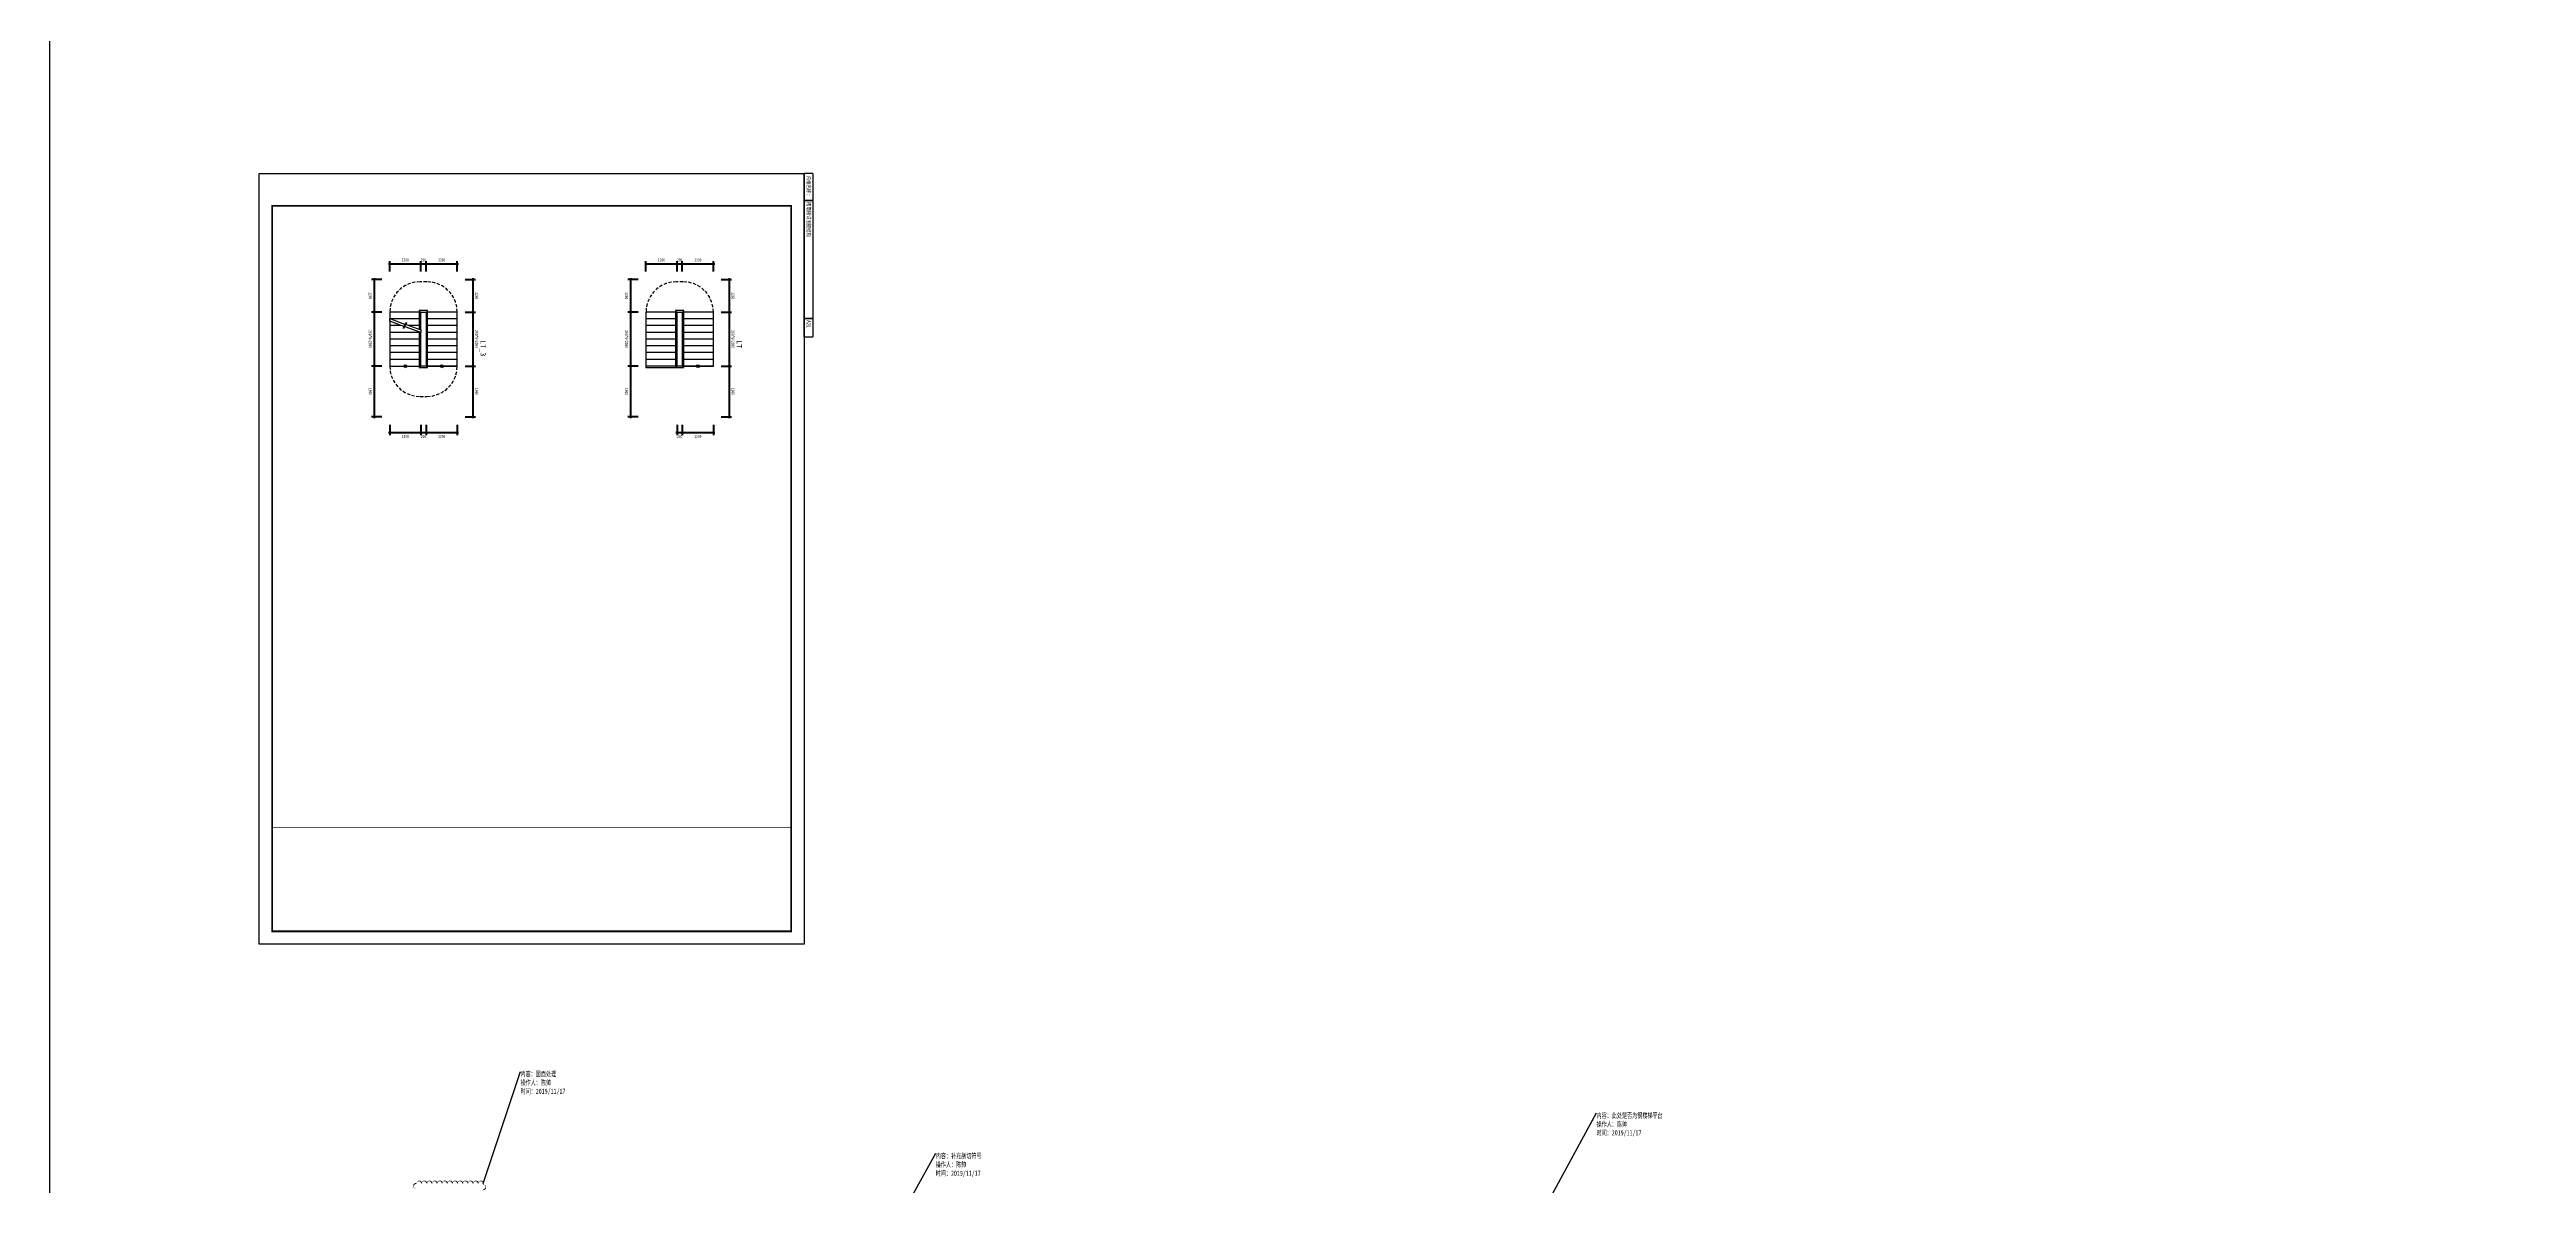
# Model space of a CAD drawing. Extents: x -678900 to 2378000, y 0 to 1840591.
# Drawn here: x -196661 to -101224, y 707333 to 751058 of the extents above; entities that cross this region are included whole.
import ezdxf

# ---------------------------------------------------------------- set-up
doc = ezdxf.new("R2010")
doc.units = 0
doc.header["$LTSCALE"] = 1000
doc.header["$MEASUREMENT"] = 0
doc.header["$PDMODE"] = 1
doc.linetypes.add('HIDDEN', pattern=[0.375, 0.25, -0.125])
doc.layers.get('0').update_dxf_attribs({"linetype": 'CONTINUOUS'})
doc.layers.get('DEFPOINTS').update_dxf_attribs({"color": 8, "linetype": 'CONTINUOUS'})
doc.layers.add('AD-DIMS-OTSD-XK', color=61, linetype='CONTINUOUS', lineweight=40)
for name, color, linetype in [('AD-SIGN', 195, 'CONTINUOUS'), ('AE-ELEV-4', 251, 'CONTINUOUS'), ('AE-HDWR', 8, 'CONTINUOUS'), ('AE-STAR', 51, 'CONTINUOUS'), ('verify', 50, 'CONTINUOUS')]:
    doc.layers.add(name, color=color, linetype=linetype)
for name, color, linetype, plot in [('C-XREF-SLCT', 7, 'CONTINUOUS', False), ('DEFPOINTS-1', 251, 'CONTINUOUS', False), ('内框', 8, 'CONTINUOUS', False)]:
    doc.layers.add(name, color=color, linetype=linetype, plot=plot)
doc.styles.add('Acs', font='', dxfattribs={"width": 0.7})
doc.styles.add('TH-STYLE2', font='', dxfattribs={"width": 0.7})
doc.styles.add('仿宋字体50', font='', dxfattribs={"width": 0.7, "height": 120})
doc.styles.add('黑体', font='simhei.ttf')
doc.styles.get('Acs').set_extended_font_data('SimSun')
doc.styles.get('TH-STYLE2').set_extended_font_data('SimSun')
doc.styles.get('仿宋字体50').set_extended_font_data('SimSun')
doc.dimstyles.new('TH-DIM50-CAD-REVIT', dxfattribs={"dimscale": 100, "dimtxt": 120, "dimasz": 0.5, "dimexe": 0.75, "dimexo": 0.5, "dimgap": 0.5, "dimtad": 1, "dimdec": 0, "dimdsep": 46, "dimtxsty": '仿宋字体50', "dimblk1": 'ARCHTICK', "dimblk2": 'ARCHTICK', "dimsah": 1, "dimcen": -1, "dimclrd": 256, "dimclre": 256, "dimclrt": 256, "dimazin": 0, "dimtfac": 1, "dimtdec": 0, "dimtix": 1, "dimtmove": 2, "dimatfit": 0, "dimldrblk": 'ARCHTICK', "dimfxl": 0, "dimtolj": 1, "dimtzin": 0, "dimlwd": -1, "dimlwe": -1, "dimarcsym": 0})

# ---------------------------------------------------------------- blocks, each defined once
blk = doc.blocks.new('AcsAcadShareArea')
blk.add_lwpolyline([(0, 0), (118900, 0), (118900, 85000), (0, 85000)], close=True)
at = {"style": 'Acs', "width": 0.8}
blk.add_attdef('唯一编号', (7537.4, 860.8), '', height=1000, dxfattribs=at)
blk = doc.blocks.new('THAPE_A2L_inner')
at = {"layer": '内框'}
for p, q in [((0, 426.6), (0, 420)), ((0, 426.6), (126, 426.6)), ((0, 420), (21, 420)), ((12, 420), (0, 420)), ((36, 420), (12, 420)), ((21, 420), (21, 426.6)), ((21, 426.6), (21, 420)), ((21, 420), (111.8, 420)), ((84, 420), (36, 420)), ((126, 420), (84, 420)), ((111.8, 420), (111.8, 426.6)), ((111.8, 426.6), (111.8, 420)), ((111.8, 420), (126, 420)), ((126, 420), (126, 426.6))]:
    blk.add_line(p, q, dxfattribs=at)
blk.add_lwpolyline([(0, 0), (0, 420), (594, 420), (594, 0)], close=True, dxfattribs=at)
at = {"layer": '内框', "const_width": 1.4}
blk.add_lwpolyline([(25, 410), (25, 10), (584, 10), (584, 410)], close=True, dxfattribs=at)
at = {"layer": '内框', "const_width": 0.5}
blk.add_lwpolyline([(504, 410), (504, 10)], dxfattribs=at)
at = {"layer": '内框', "style": '黑体', "width": 0.8}
for s, p in [('内框名称：', (1.9, 422)), ('A2L', (113.1, 422))]:
    blk.add_text(s, height=3, dxfattribs=at).set_placement(p)
blk.add_attdef('内框名称', (22.1, 422), '', height=3, dxfattribs=at)
blk = doc.blocks.new('_ArchTick')
at = {"color": 0, "linetype": 'ByBlock', "const_width": 0.4}
blk.add_lwpolyline([(-0.5, -0.5), (0.5, 0.5)], dxfattribs=at)
blk = doc.blocks.new('*D311')
at = {"layer": 'AD-DIMS-OTSD-XK'}
for p, q in [((-3390, 600), (-2030, 600)), ((-3340, 300), (-3340, 700)), ((-2080, 300), (-2080, 700))]:
    blk.add_line(p, q, dxfattribs=at)
at = {"layer": 'DEFPOINTS', "color": 0}
for p in [(-3340, 200), (-2080, 600), (-2080, 200)]:
    blk.add_point(p, dxfattribs=at)
at = {"layer": 'AD-DIMS-OTSD-XK', "xscale": 50, "yscale": 50, "zscale": 50, "rotation": 180}
blk.add_blockref('_ArchTick', (-3340, 600), dxfattribs=at)
at = {"layer": 'AD-DIMS-OTSD-XK', "xscale": 50, "yscale": 50, "zscale": 50}
blk.add_blockref('_ArchTick', (-2080, 600), dxfattribs=at)
at = {"layer": 'AD-DIMS-OTSD-XK', "insert": (-2710, 750), "char_height": 120, "attachment_point": 5, "style": '仿宋字体50'}
blk.add_mtext('\\A1;1260', dxfattribs=at)
blk = doc.blocks.new('*D312')
at = {"layer": 'AD-DIMS-OTSD-XK'}
for p, q in [((-2130, 600), (50, 600)), ((-2080, 300), (-2080, 700)), ((0, 300), (0, 700))]:
    blk.add_line(p, q, dxfattribs=at)
at = {"layer": 'DEFPOINTS', "color": 0}
for p in [(-2080, 200), (0, 600), (0, 200)]:
    blk.add_point(p, dxfattribs=at)
at = {"layer": 'AD-DIMS-OTSD-XK', "xscale": 50, "yscale": 50, "zscale": 50, "rotation": 180}
blk.add_blockref('_ArchTick', (-2080, 600), dxfattribs=at)
at = {"layer": 'AD-DIMS-OTSD-XK', "xscale": 50, "yscale": 50, "zscale": 50}
blk.add_blockref('_ArchTick', (0, 600), dxfattribs=at)
at = {"layer": 'AD-DIMS-OTSD-XK', "insert": (-1040, 750), "char_height": 120, "attachment_point": 5, "style": '仿宋字体50'}
blk.add_mtext('\\A1;260*8=2080', dxfattribs=at)
blk = doc.blocks.new('*D313')
at = {"layer": 'AD-DIMS-OTSD-XK'}
for p, q in [((-50, 600), (2010, 600)), ((0, 300), (0, 700)), ((1960, 300), (1960, 700))]:
    blk.add_line(p, q, dxfattribs=at)
at = {"layer": 'DEFPOINTS', "color": 0}
for p in [(0, 200), (1960, 600), (1960, 200)]:
    blk.add_point(p, dxfattribs=at)
at = {"layer": 'AD-DIMS-OTSD-XK', "xscale": 50, "yscale": 50, "zscale": 50, "rotation": 180}
blk.add_blockref('_ArchTick', (0, 600), dxfattribs=at)
at = {"layer": 'AD-DIMS-OTSD-XK', "xscale": 50, "yscale": 50, "zscale": 50}
blk.add_blockref('_ArchTick', (1960, 600), dxfattribs=at)
at = {"layer": 'AD-DIMS-OTSD-XK', "insert": (980, 750), "char_height": 120, "attachment_point": 5, "style": '仿宋字体50'}
blk.add_mtext('\\A1;1960', dxfattribs=at)
blk = doc.blocks.new('*D314')
at = {"layer": 'AD-DIMS-OTSD-XK'}
for p, q in [((-3390, -3200), (-2030, -3200)), ((-3340, -2900), (-3340, -3300)), ((-2080, -2900), (-2080, -3300))]:
    blk.add_line(p, q, dxfattribs=at)
at = {"layer": 'DEFPOINTS', "color": 0}
for p in [(-3340, -2800), (-2080, -2800), (-2080, -3200)]:
    blk.add_point(p, dxfattribs=at)
at = {"layer": 'AD-DIMS-OTSD-XK', "xscale": 50, "yscale": 50, "zscale": 50, "rotation": 180}
blk.add_blockref('_ArchTick', (-3340, -3200), dxfattribs=at)
at = {"layer": 'AD-DIMS-OTSD-XK', "xscale": 50, "yscale": 50, "zscale": 50}
blk.add_blockref('_ArchTick', (-2080, -3200), dxfattribs=at)
at = {"layer": 'AD-DIMS-OTSD-XK', "insert": (-2710, -3350), "char_height": 120, "attachment_point": 5, "style": '仿宋字体50'}
blk.add_mtext('\\A1;1260', dxfattribs=at)
blk = doc.blocks.new('*D315')
at = {"layer": 'AD-DIMS-OTSD-XK'}
for p, q in [((-50, -3200), (2010, -3200)), ((0, -2900), (0, -3300)), ((1960, -2900), (1960, -3300))]:
    blk.add_line(p, q, dxfattribs=at)
at = {"layer": 'DEFPOINTS', "color": 0}
for p in [(0, -2800), (1960, -2800), (1960, -3200)]:
    blk.add_point(p, dxfattribs=at)
at = {"layer": 'AD-DIMS-OTSD-XK', "xscale": 50, "yscale": 50, "zscale": 50, "rotation": 180}
blk.add_blockref('_ArchTick', (0, -3200), dxfattribs=at)
at = {"layer": 'AD-DIMS-OTSD-XK', "xscale": 50, "yscale": 50, "zscale": 50}
blk.add_blockref('_ArchTick', (1960, -3200), dxfattribs=at)
at = {"layer": 'AD-DIMS-OTSD-XK', "insert": (980, -3350), "char_height": 120, "attachment_point": 5, "style": '仿宋字体50'}
blk.add_mtext('\\A1;1960', dxfattribs=at)
blk = doc.blocks.new('*D316')
at = {"layer": 'AD-DIMS-OTSD-XK'}
for p, q in [((-2130, -3200), (50, -3200)), ((-2080, -2900), (-2080, -3300)), ((0, -2900), (0, -3300))]:
    blk.add_line(p, q, dxfattribs=at)
at = {"layer": 'DEFPOINTS', "color": 0}
for p in [(-2080, -2800), (0, -2800), (0, -3200)]:
    blk.add_point(p, dxfattribs=at)
at = {"layer": 'AD-DIMS-OTSD-XK', "xscale": 50, "yscale": 50, "zscale": 50, "rotation": 180}
blk.add_blockref('_ArchTick', (-2080, -3200), dxfattribs=at)
at = {"layer": 'AD-DIMS-OTSD-XK', "xscale": 50, "yscale": 50, "zscale": 50}
blk.add_blockref('_ArchTick', (0, -3200), dxfattribs=at)
at = {"layer": 'AD-DIMS-OTSD-XK', "insert": (-1040, -3350), "char_height": 120, "attachment_point": 5, "style": '仿宋字体50'}
blk.add_mtext('\\A1;260*8=2080', dxfattribs=at)
blk = doc.blocks.new('*D317')
at = {"layer": 'AD-DIMS-OTSD-XK'}
for p, q in [((-3640, -1400), (-4040, -1400)), ((-3940, -2650), (-3940, -1350)), ((-3640, -2600), (-4040, -2600))]:
    blk.add_line(p, q, dxfattribs=at)
at = {"layer": 'DEFPOINTS', "color": 0}
for p in [(-3940, -1400), (-3540, -1400), (-3540, -2600)]:
    blk.add_point(p, dxfattribs=at)
at = {"layer": 'AD-DIMS-OTSD-XK', "xscale": 50, "yscale": 50, "zscale": 50}
for p, rotation in [((-3940, -1400), 90), ((-3940, -2600), 270)]:
    blk.add_blockref('_ArchTick', p, dxfattribs=dict(at, rotation=rotation))
at = {"layer": 'AD-DIMS-OTSD-XK', "insert": (-4090, -2000), "char_height": 120, "attachment_point": 5, "rotation": 90, "style": '仿宋字体50'}
blk.add_mtext('\\A1;1200', dxfattribs=at)
blk = doc.blocks.new('*D318')
at = {"layer": 'AD-DIMS-OTSD-XK'}
for p, q in [((-3640, -1200), (-4040, -1200)), ((-3640, -1400), (-4040, -1400)), ((-3940, -1450), (-3940, -1150))]:
    blk.add_line(p, q, dxfattribs=at)
at = {"layer": 'DEFPOINTS', "color": 0}
for p in [(-3940, -1200), (-3540, -1200), (-3540, -1400)]:
    blk.add_point(p, dxfattribs=at)
at = {"layer": 'AD-DIMS-OTSD-XK', "xscale": 50, "yscale": 50, "zscale": 50}
for p, rotation in [((-3940, -1200), 90), ((-3940, -1400), 270)]:
    blk.add_blockref('_ArchTick', p, dxfattribs=dict(at, rotation=rotation))
at = {"layer": 'AD-DIMS-OTSD-XK', "insert": (-4090, -1300), "char_height": 120, "attachment_point": 5, "rotation": 90, "style": '仿宋字体50'}
blk.add_mtext('\\A1;200', dxfattribs=at)
blk = doc.blocks.new('*D319')
at = {"layer": 'AD-DIMS-OTSD-XK'}
for p, q in [((-3640, 0), (-4040, 0)), ((-3940, -1250), (-3940, 50)), ((-3640, -1200), (-4040, -1200))]:
    blk.add_line(p, q, dxfattribs=at)
at = {"layer": 'DEFPOINTS', "color": 0}
for p in [(-3940, 0), (-3540, 0), (-3540, -1200)]:
    blk.add_point(p, dxfattribs=at)
at = {"layer": 'AD-DIMS-OTSD-XK', "xscale": 50, "yscale": 50, "zscale": 50}
for p, rotation in [((-3940, 0), 90), ((-3940, -1200), 270)]:
    blk.add_blockref('_ArchTick', p, dxfattribs=dict(at, rotation=rotation))
at = {"layer": 'AD-DIMS-OTSD-XK', "insert": (-4090, -600), "char_height": 120, "attachment_point": 5, "rotation": 90, "style": '仿宋字体50'}
blk.add_mtext('\\A1;1200', dxfattribs=at)
blk = doc.blocks.new('*D320')
at = {"layer": 'AD-DIMS-OTSD-XK'}
for p, q in [((2560, -1250), (2560, 50)), ((2260, 0), (2660, 0)), ((2260, -1200), (2660, -1200))]:
    blk.add_line(p, q, dxfattribs=at)
at = {"layer": 'DEFPOINTS', "color": 0}
for p in [(2160, 0), (2560, 0), (2160, -1200)]:
    blk.add_point(p, dxfattribs=at)
at = {"layer": 'AD-DIMS-OTSD-XK', "xscale": 50, "yscale": 50, "zscale": 50}
for p, rotation in [((2560, 0), 90), ((2560, -1200), 270)]:
    blk.add_blockref('_ArchTick', p, dxfattribs=dict(at, rotation=rotation))
at = {"layer": 'AD-DIMS-OTSD-XK', "insert": (2710, -600), "char_height": 120, "attachment_point": 5, "rotation": 90, "style": '仿宋字体50'}
blk.add_mtext('\\A1;1200', dxfattribs=at)
blk = doc.blocks.new('*D321')
at = {"layer": 'AD-DIMS-OTSD-XK'}
for p, q in [((2260, -1200), (2660, -1200)), ((2260, -1400), (2660, -1400)), ((2560, -1450), (2560, -1150))]:
    blk.add_line(p, q, dxfattribs=at)
at = {"layer": 'DEFPOINTS', "color": 0}
for p in [(2160, -1200), (2160, -1400), (2560, -1200)]:
    blk.add_point(p, dxfattribs=at)
at = {"layer": 'AD-DIMS-OTSD-XK', "xscale": 50, "yscale": 50, "zscale": 50}
for p, rotation in [((2560, -1200), 90), ((2560, -1400), 270)]:
    blk.add_blockref('_ArchTick', p, dxfattribs=dict(at, rotation=rotation))
at = {"layer": 'AD-DIMS-OTSD-XK', "insert": (2710, -1300), "char_height": 120, "attachment_point": 5, "rotation": 90, "style": '仿宋字体50'}
blk.add_mtext('\\A1;200', dxfattribs=at)
blk = doc.blocks.new('*D322')
at = {"layer": 'AD-DIMS-OTSD-XK'}
for p, q in [((2260, -1400), (2660, -1400)), ((2560, -2650), (2560, -1350)), ((2260, -2600), (2660, -2600))]:
    blk.add_line(p, q, dxfattribs=at)
at = {"layer": 'DEFPOINTS', "color": 0}
for p in [(2160, -1400), (2560, -1400), (2160, -2600)]:
    blk.add_point(p, dxfattribs=at)
at = {"layer": 'AD-DIMS-OTSD-XK', "xscale": 50, "yscale": 50, "zscale": 50}
for p, rotation in [((2560, -1400), 90), ((2560, -2600), 270)]:
    blk.add_blockref('_ArchTick', p, dxfattribs=dict(at, rotation=rotation))
at = {"layer": 'AD-DIMS-OTSD-XK', "insert": (2710, -2000), "char_height": 120, "attachment_point": 5, "rotation": 90, "style": '仿宋字体50'}
blk.add_mtext('\\A1;1200', dxfattribs=at)
blk = doc.blocks.new('*D358')
at = {"layer": 'AD-DIMS-OTSD-XK'}
for p, q in [((-3390, 600), (-2030, 600)), ((-3340, 300), (-3340, 700)), ((-2080, 300), (-2080, 700))]:
    blk.add_line(p, q, dxfattribs=at)
at = {"layer": 'DEFPOINTS', "color": 0}
for p in [(-3340, 200), (-2080, 600), (-2080, 200)]:
    blk.add_point(p, dxfattribs=at)
at = {"layer": 'AD-DIMS-OTSD-XK', "xscale": 50, "yscale": 50, "zscale": 50, "rotation": 180}
blk.add_blockref('_ArchTick', (-3340, 600), dxfattribs=at)
at = {"layer": 'AD-DIMS-OTSD-XK', "xscale": 50, "yscale": 50, "zscale": 50}
blk.add_blockref('_ArchTick', (-2080, 600), dxfattribs=at)
at = {"layer": 'AD-DIMS-OTSD-XK', "insert": (-2710, 750), "char_height": 120, "attachment_point": 5, "style": '仿宋字体50'}
blk.add_mtext('\\A1;1260', dxfattribs=at)
blk = doc.blocks.new('*D359')
at = {"layer": 'AD-DIMS-OTSD-XK'}
for p, q in [((-2130, 600), (50, 600)), ((-2080, 300), (-2080, 700)), ((0, 300), (0, 700))]:
    blk.add_line(p, q, dxfattribs=at)
at = {"layer": 'DEFPOINTS', "color": 0}
for p in [(-2080, 200), (0, 600), (0, 200)]:
    blk.add_point(p, dxfattribs=at)
at = {"layer": 'AD-DIMS-OTSD-XK', "xscale": 50, "yscale": 50, "zscale": 50, "rotation": 180}
blk.add_blockref('_ArchTick', (-2080, 600), dxfattribs=at)
at = {"layer": 'AD-DIMS-OTSD-XK', "xscale": 50, "yscale": 50, "zscale": 50}
blk.add_blockref('_ArchTick', (0, 600), dxfattribs=at)
at = {"layer": 'AD-DIMS-OTSD-XK', "insert": (-1040, 750), "char_height": 120, "attachment_point": 5, "style": '仿宋字体50'}
blk.add_mtext('\\A1;260*8=2080', dxfattribs=at)
blk = doc.blocks.new('*D360')
at = {"layer": 'AD-DIMS-OTSD-XK'}
for p, q in [((-50, 600), (2010, 600)), ((0, 300), (0, 700)), ((1960, 300), (1960, 700))]:
    blk.add_line(p, q, dxfattribs=at)
at = {"layer": 'DEFPOINTS', "color": 0}
for p in [(0, 200), (1960, 600), (1960, 200)]:
    blk.add_point(p, dxfattribs=at)
at = {"layer": 'AD-DIMS-OTSD-XK', "xscale": 50, "yscale": 50, "zscale": 50, "rotation": 180}
blk.add_blockref('_ArchTick', (0, 600), dxfattribs=at)
at = {"layer": 'AD-DIMS-OTSD-XK', "xscale": 50, "yscale": 50, "zscale": 50}
blk.add_blockref('_ArchTick', (1960, 600), dxfattribs=at)
at = {"layer": 'AD-DIMS-OTSD-XK', "insert": (980, 750), "char_height": 120, "attachment_point": 5, "style": '仿宋字体50'}
blk.add_mtext('\\A1;1960', dxfattribs=at)
blk = doc.blocks.new('*D361')
at = {"layer": 'AD-DIMS-OTSD-XK'}
for p, q in [((-2130, -3200), (50, -3200)), ((-2080, -2900), (-2080, -3300)), ((0, -2900), (0, -3300))]:
    blk.add_line(p, q, dxfattribs=at)
at = {"layer": 'DEFPOINTS', "color": 0}
for p in [(-2080, -2800), (0, -2800), (0, -3200)]:
    blk.add_point(p, dxfattribs=at)
at = {"layer": 'AD-DIMS-OTSD-XK', "xscale": 50, "yscale": 50, "zscale": 50, "rotation": 180}
blk.add_blockref('_ArchTick', (-2080, -3200), dxfattribs=at)
at = {"layer": 'AD-DIMS-OTSD-XK', "xscale": 50, "yscale": 50, "zscale": 50}
blk.add_blockref('_ArchTick', (0, -3200), dxfattribs=at)
at = {"layer": 'AD-DIMS-OTSD-XK', "insert": (-1040, -3350), "char_height": 120, "attachment_point": 5, "style": '仿宋字体50'}
blk.add_mtext('\\A1;260*8=2080', dxfattribs=at)
blk = doc.blocks.new('*D362')
at = {"layer": 'AD-DIMS-OTSD-XK'}
for p, q in [((-3390, -3200), (-2030, -3200)), ((-3340, -2900), (-3340, -3300)), ((-2080, -2900), (-2080, -3300))]:
    blk.add_line(p, q, dxfattribs=at)
at = {"layer": 'DEFPOINTS', "color": 0}
for p in [(-3340, -2800), (-2080, -2800), (-2080, -3200)]:
    blk.add_point(p, dxfattribs=at)
at = {"layer": 'AD-DIMS-OTSD-XK', "xscale": 50, "yscale": 50, "zscale": 50, "rotation": 180}
blk.add_blockref('_ArchTick', (-3340, -3200), dxfattribs=at)
at = {"layer": 'AD-DIMS-OTSD-XK', "xscale": 50, "yscale": 50, "zscale": 50}
blk.add_blockref('_ArchTick', (-2080, -3200), dxfattribs=at)
at = {"layer": 'AD-DIMS-OTSD-XK', "insert": (-2710, -3350), "char_height": 120, "attachment_point": 5, "style": '仿宋字体50'}
blk.add_mtext('\\A1;1260', dxfattribs=at)
blk = doc.blocks.new('*D363')
at = {"layer": 'AD-DIMS-OTSD-XK'}
for p, q in [((-50, -3200), (2010, -3200)), ((0, -2900), (0, -3300)), ((1960, -2900), (1960, -3300))]:
    blk.add_line(p, q, dxfattribs=at)
at = {"layer": 'DEFPOINTS', "color": 0}
for p in [(0, -2800), (1960, -2800), (1960, -3200)]:
    blk.add_point(p, dxfattribs=at)
at = {"layer": 'AD-DIMS-OTSD-XK', "xscale": 50, "yscale": 50, "zscale": 50, "rotation": 180}
blk.add_blockref('_ArchTick', (0, -3200), dxfattribs=at)
at = {"layer": 'AD-DIMS-OTSD-XK', "xscale": 50, "yscale": 50, "zscale": 50}
blk.add_blockref('_ArchTick', (1960, -3200), dxfattribs=at)
at = {"layer": 'AD-DIMS-OTSD-XK', "insert": (980, -3350), "char_height": 120, "attachment_point": 5, "style": '仿宋字体50'}
blk.add_mtext('\\A1;1960', dxfattribs=at)
blk = doc.blocks.new('*D364')
at = {"layer": 'AD-DIMS-OTSD-XK'}
for p, q in [((-3640, -1400), (-4040, -1400)), ((-3940, -2650), (-3940, -1350)), ((-3640, -2600), (-4040, -2600))]:
    blk.add_line(p, q, dxfattribs=at)
at = {"layer": 'DEFPOINTS', "color": 0}
for p in [(-3940, -1400), (-3540, -1400), (-3540, -2600)]:
    blk.add_point(p, dxfattribs=at)
at = {"layer": 'AD-DIMS-OTSD-XK', "xscale": 50, "yscale": 50, "zscale": 50}
for p, rotation in [((-3940, -1400), 90), ((-3940, -2600), 270)]:
    blk.add_blockref('_ArchTick', p, dxfattribs=dict(at, rotation=rotation))
at = {"layer": 'AD-DIMS-OTSD-XK', "insert": (-4090, -2000), "char_height": 120, "attachment_point": 5, "rotation": 90, "style": '仿宋字体50'}
blk.add_mtext('\\A1;1200', dxfattribs=at)
blk = doc.blocks.new('*D365')
at = {"layer": 'AD-DIMS-OTSD-XK'}
for p, q in [((-3640, -1200), (-4040, -1200)), ((-3640, -1400), (-4040, -1400)), ((-3940, -1450), (-3940, -1150))]:
    blk.add_line(p, q, dxfattribs=at)
at = {"layer": 'DEFPOINTS', "color": 0}
for p in [(-3940, -1200), (-3540, -1200), (-3540, -1400)]:
    blk.add_point(p, dxfattribs=at)
at = {"layer": 'AD-DIMS-OTSD-XK', "xscale": 50, "yscale": 50, "zscale": 50}
for p, rotation in [((-3940, -1200), 90), ((-3940, -1400), 270)]:
    blk.add_blockref('_ArchTick', p, dxfattribs=dict(at, rotation=rotation))
at = {"layer": 'AD-DIMS-OTSD-XK', "insert": (-4090, -1300), "char_height": 120, "attachment_point": 5, "rotation": 90, "style": '仿宋字体50'}
blk.add_mtext('\\A1;200', dxfattribs=at)
blk = doc.blocks.new('*D366')
at = {"layer": 'AD-DIMS-OTSD-XK'}
for p, q in [((-3640, 0), (-4040, 0)), ((-3940, -1250), (-3940, 50)), ((-3640, -1200), (-4040, -1200))]:
    blk.add_line(p, q, dxfattribs=at)
at = {"layer": 'DEFPOINTS', "color": 0}
for p in [(-3940, 0), (-3540, 0), (-3540, -1200)]:
    blk.add_point(p, dxfattribs=at)
at = {"layer": 'AD-DIMS-OTSD-XK', "xscale": 50, "yscale": 50, "zscale": 50}
for p, rotation in [((-3940, 0), 90), ((-3940, -1200), 270)]:
    blk.add_blockref('_ArchTick', p, dxfattribs=dict(at, rotation=rotation))
at = {"layer": 'AD-DIMS-OTSD-XK', "insert": (-4090, -600), "char_height": 120, "attachment_point": 5, "rotation": 90, "style": '仿宋字体50'}
blk.add_mtext('\\A1;1200', dxfattribs=at)
blk = doc.blocks.new('*D367')
at = {"layer": 'AD-DIMS-OTSD-XK'}
for p, q in [((2560, -1250), (2560, 50)), ((2260, 0), (2660, 0)), ((2260, -1200), (2660, -1200))]:
    blk.add_line(p, q, dxfattribs=at)
at = {"layer": 'DEFPOINTS', "color": 0}
for p in [(2160, 0), (2560, 0), (2160, -1200)]:
    blk.add_point(p, dxfattribs=at)
at = {"layer": 'AD-DIMS-OTSD-XK', "xscale": 50, "yscale": 50, "zscale": 50}
for p, rotation in [((2560, 0), 90), ((2560, -1200), 270)]:
    blk.add_blockref('_ArchTick', p, dxfattribs=dict(at, rotation=rotation))
at = {"layer": 'AD-DIMS-OTSD-XK', "insert": (2710, -600), "char_height": 120, "attachment_point": 5, "rotation": 90, "style": '仿宋字体50'}
blk.add_mtext('\\A1;1200', dxfattribs=at)
blk = doc.blocks.new('*D368')
at = {"layer": 'AD-DIMS-OTSD-XK'}
for p, q in [((2260, -1200), (2660, -1200)), ((2260, -1400), (2660, -1400)), ((2560, -1450), (2560, -1150))]:
    blk.add_line(p, q, dxfattribs=at)
at = {"layer": 'DEFPOINTS', "color": 0}
for p in [(2160, -1200), (2160, -1400), (2560, -1200)]:
    blk.add_point(p, dxfattribs=at)
at = {"layer": 'AD-DIMS-OTSD-XK', "xscale": 50, "yscale": 50, "zscale": 50}
for p, rotation in [((2560, -1200), 90), ((2560, -1400), 270)]:
    blk.add_blockref('_ArchTick', p, dxfattribs=dict(at, rotation=rotation))
at = {"layer": 'AD-DIMS-OTSD-XK', "insert": (2710, -1300), "char_height": 120, "attachment_point": 5, "rotation": 90, "style": '仿宋字体50'}
blk.add_mtext('\\A1;200', dxfattribs=at)
blk = doc.blocks.new('3_190929164628521975')
at = {"layer": 'AD-SIGN', "linetype": 'Continuous', "ltscale": 0.5, "flags": 128}
for points in [[(0, -600, 0, 0, 0), (-2600, -600, 0, 0, 0), (-2600, -2000, 0, 0, 0), (-2066, -2000, 80, 0, 0), (-1716, -2000, 0, 0, 0)], [(0, -2000, 0, 0, 0), (-1054, -2000, 80, 0, 0), (-1404, -2000, 0, 0, 0)]]:
    blk.add_lwpolyline(points, format="xyseb", dxfattribs=at)
at = {"layer": 'AE-ELEV-4', "linetype": 'HIDDEN', "ltscale": 0.5, "flags": 128}
for points in [[(-2080, 0), (-2283.2, -17.8), (-2480.2, -70.6), (-2665, -156.8), (-2832.1, -273.7), (-2976.3, -417.9), (-3093.2, -585), (-3179.4, -769.8), (-3232.2, -966.8), (-3250, -1170)], [(1170, -1170), (1152.2, -966.8), (1099.4, -769.8), (1013.2, -585), (896.3, -417.9), (752.1, -273.7), (585, -156.8), (400.2, -70.6), (203.2, -17.8), (0, 0)], [(-3250, -1170), (-3250, -1430)], [(-3250, -1430), (-3232.2, -1633.2), (-3179.4, -1830.2), (-3093.2, -2015), (-2976.3, -2182.1), (-2832.1, -2326.3), (-2665, -2443.2), (-2480.2, -2529.4), (-2283.2, -2582.2), (-2080, -2600)], [(0, -2600), (203.2, -2582.2), (400.2, -2529.4), (585, -2443.2), (752.1, -2326.3), (896.3, -2182.1), (1013.2, -2015), (1099.4, -1830.2), (1152.2, -1633.2), (1170, -1430)], [(1170, -1430), (1170, -1170)]]:
    blk.add_lwpolyline(points, dxfattribs=at)
at = {"layer": 'AE-STAR', "linetype": 'Continuous', "ltscale": 0.5, "flags": 128}
for points in [[(0, 0), (-2080, 0), (-2080, -1200), (0, -1200), (0, 0)], [(-1820, 0), (-1820, -1200)], [(-1560, 0), (-1560, -1200)], [(-1300, 0), (-1300, -1200)], [(-1040, 0), (-1040, -1200)], [(-780, 0), (-780, -1200)], [(-520, 0), (-520, -1200)], [(-260, 0), (-260, -1200)], [(0, 0), (0, -1200)], [(-2080, -1400), (-2080, -1200)], [(-1341, -1400), (-2080, -1400), (-2080, -2600), (-1778, -2600), (-1341, -1400)], [(-2080, -1400), (-2080, -2600)], [(-1820, -1400), (-1820, -2600)], [(0, -1400), (-1341, -1400), (-1778, -2600), (0, -2600), (0, -1400)], [(-1560, -1400), (-1560, -2001.4)], [(-1300, -1400), (-1300, -2600)], [(-1040, -1400), (-1040, -2600)], [(-780, -1400), (-780, -2600)], [(-520, -1400), (-520, -2600)], [(-260, -1400), (-260, -2600)], [(0, -1400), (0, -1200)], [(-1560, -2001.4), (-1560, -2600)]]:
    blk.add_lwpolyline(points, dxfattribs=at)
at = {"layer": 'DEFPOINTS-1', "linetype": 'Continuous', "ltscale": 0.5, "flags": 128}
for points in [[(-2080, -1400), (-2080, -1200)], [(0, -1400), (0, -1200)]]:
    blk.add_lwpolyline(points, dxfattribs=at)
at = {"layer": 'DEFPOINTS-1'}
for centre in [(0, -600), (0, -2000)]:
    blk.add_circle(centre, 50, dxfattribs=at)
at = {"layer": 'DEFPOINTS-1', "style": 'TH-STYLE2'}
for s, height, p in [('LT_3', 200, (-1000, 900)), ('下', 50, (20, -580)), ('上', 50, (20, -1980))]:
    blk.add_text(s, height=height, dxfattribs=at).set_placement(p)
at = {"layer": 'AD-DIMS-OTSD-XK'}
for base, p1, p2, angle, text, picture, middle in [((-3940, 0), (-3540, -1200), (-3540, 0), 90, '1200', '*D319', (-4090, -600)), ((-2080, 600), (-3340, 200), (-2080, 200), 0, '1260', '*D311', (-2710, 750)), ((0, 600), (-2080, 200), (0, 200), 0, '260*8=2080', '*D312', (-1040, 750)), ((1960, 600), (0, 200), (1960, 200), 0, '1960', '*D313', (980, 750)), ((2560, 0), (2160, -1200), (2160, 0), 90, '1200', '*D320', (2710, -600)), ((-3940, -1200), (-3540, -1400), (-3540, -1200), 90, '200', '*D318', (-4090, -1300)), ((-3940, -1400), (-3540, -2600), (-3540, -1400), 90, '1200', '*D317', (-4090, -2000)), ((2560, -1200), (2160, -1400), (2160, -1200), 90, '200', '*D321', (2710, -1300)), ((2560, -1400), (2160, -2600), (2160, -1400), 90, '1200', '*D322', (2710, -2000)), ((-2080, -3200), (-3340, -2800), (-2080, -2800), 0, '1260', '*D314', (-2710, -3350)), ((0, -3200), (-2080, -2800), (0, -2800), 0, '260*8=2080', '*D316', (-1040, -3350)), ((1960, -3200), (0, -2800), (1960, -2800), 0, '1960', '*D315', (980, -3350))]:
    dim = blk.add_linear_dim(base=base, p1=p1, p2=p2, angle=angle, text=text, dimstyle='TH-DIM50-CAD-REVIT', override={"dimtxt": 3, "dimexe": 1, "dimdle": 0.5}, dxfattribs=at)
    dim.commit()
    dim.dimension.update_dxf_attribs({"geometry": picture, "text_midpoint": middle, "dimtype": 161})
blk.add_wipeout([(-1341, -1400), (-2080, -1400), (-2080, -1460), (-1363, -1460)]).dxf.layer = 'AE-HDWR'
blk.add_wipeout([(-2080, -1460), (-2080, -1140), (-2140, -1140), (-2140, -1460)]).dxf.layer = 'AE-HDWR'
blk.add_wipeout([(0, -1140), (-2080, -1140), (-2080, -1200), (0, -1200)]).dxf.layer = 'AE-HDWR'
at = {"layer": 'AE-HDWR', "linetype": 'Continuous', "ltscale": 0.5, "flags": 128}
for points in [[(-2080, -1140), (-2140, -1140)], [(-2140, -1140), (-2140, -1460)], [(-2140, -1460), (-2080, -1460)], [(-2080, -1140), (-2080, -1200)], [(-2080, -1460), (-2080, -1140)], [(-2080, -1400), (-2080, -1460)]]:
    blk.add_lwpolyline(points, dxfattribs=at)
blk.add_wipeout([(60, -1460), (60, -1140), (0, -1140), (0, -1460)]).dxf.layer = 'AE-HDWR'
blk.add_wipeout([(0, -1400), (-1346, -1400), (-1368, -1460), (0, -1460)]).dxf.layer = 'AE-HDWR'
for points in [[(0, -1140), (-2080, -1140)], [(-2080, -1200), (0, -1200)], [(-1341, -1400), (-2080, -1400)], [(-2080, -1460), (-1363, -1460)], [(-1346, -1400), (-1368, -1460)], [(-1368, -1460), (0, -1460)], [(-1363, -1460), (-1341, -1400)], [(0, -1400), (-1346, -1400)], [(0, -1200), (0, -1140)], [(60, -1140), (0, -1140)], [(0, -1140), (0, -1460)], [(0, -1460), (0, -1400)], [(0, -1460), (60, -1460)], [(60, -1460), (60, -1140)]]:
    blk.add_lwpolyline(points, dxfattribs=at)
blk.add_wipeout([(-1391.6, -1400), (-1291.6, -1400), (-1511.4, -2003.9), (-1591.7, -1990.7), (-1451.7, -2073.6), (-1532, -2060.3), (-1728.4, -2600), (-1828.4, -2600), (-1620.3, -2028.2), (-1540, -2041.5), (-1680, -1958.5), (-1599.7, -1971.8)])
at = {"layer": 'AD-SIGN', "linetype": 'Continuous', "ltscale": 0.5, "flags": 128}
blk.add_lwpolyline([(-1391.6, -1400), (-1291.6, -1400), (-1511.4, -2003.9), (-1591.7, -1990.7), (-1451.7, -2073.6), (-1532, -2060.3), (-1728.4, -2600), (-1828.4, -2600), (-1620.3, -2028.2), (-1540, -2041.5), (-1680, -1958.5), (-1599.7, -1971.8), (-1391.6, -1400)], dxfattribs=at)
blk = doc.blocks.new('LT_190929163113712782')
at = {"layer": 'AD-SIGN', "linetype": 'Continuous', "ltscale": 0.5, "flags": 128}
blk.add_lwpolyline([(0, -600, 0, 0, 0), (-2600, -600, 0, 0, 0), (-2600, -2000, 0, 0, 0), (-506, -2000, 80, 0, 0), (-156, -2000, 0, 0, 0)], format="xyseb", dxfattribs=at)
at = {"layer": 'AE-ELEV-4', "linetype": 'HIDDEN', "ltscale": 0.5, "flags": 128}
for points in [[(-2080, 0), (-2283.2, -17.8), (-2480.2, -70.6), (-2665, -156.8), (-2832.1, -273.7), (-2976.3, -417.9), (-3093.2, -585), (-3179.4, -769.8), (-3232.2, -966.8), (-3250, -1170)], [(-3250, -1170), (-3250, -1430)], [(-3250, -1430), (-3232.2, -1633.2), (-3179.4, -1830.2), (-3093.2, -2015), (-2976.3, -2182.1), (-2832.1, -2326.3), (-2665, -2443.2), (-2480.2, -2529.4), (-2283.2, -2582.2), (-2080, -2600)]]:
    blk.add_lwpolyline(points, dxfattribs=at)
at = {"layer": 'AE-STAR', "linetype": 'Continuous', "ltscale": 0.5, "flags": 128}
for points in [[(0, 0), (-2080, 0), (-2080, -1200), (0, -1200), (0, 0)], [(-1820, 0), (-1820, -1200)], [(-1560, 0), (-1560, -1200)], [(-1300, 0), (-1300, -1200)], [(-1040, 0), (-1040, -1200)], [(-780, 0), (-780, -1200)], [(-520, 0), (-520, -1200)], [(-260, 0), (-260, -1200)], [(0, 0), (0, -1200)], [(-2080, -1400), (-2080, -1200)], [(0, -1400), (-2080, -1400), (-2080, -2600), (0, -2600), (0, -1400)], [(-2080, -1400), (-2080, -2600)], [(-1820, -1400), (-1820, -2600)], [(-1560, -1400), (-1560, -2600)], [(-1300, -1400), (-1300, -2600)], [(-1040, -1400), (-1040, -2600)], [(-780, -1400), (-780, -2600)], [(-520, -1400), (-520, -2600)], [(-260, -1400), (-260, -2600)], [(0, -1400), (0, -1200)]]:
    blk.add_lwpolyline(points, dxfattribs=at)
at = {"layer": 'DEFPOINTS-1', "linetype": 'Continuous', "ltscale": 0.5, "flags": 128}
for points in [[(-2080, -1400), (-2080, -1200)], [(0, -1400), (0, -1200)]]:
    blk.add_lwpolyline(points, dxfattribs=at)
at = {"layer": 'DEFPOINTS-1'}
blk.add_circle((0, -600), 50, dxfattribs=at)
at = {"layer": 'DEFPOINTS-1', "style": 'TH-STYLE2'}
for s, height, p in [('LT', 200, (-1000, 900)), ('下', 50, (20, -580))]:
    blk.add_text(s, height=height, dxfattribs=at).set_placement(p)
at = {"layer": 'AD-DIMS-OTSD-XK'}
for base, p1, p2, angle, text, picture, middle in [((-3940, 0), (-3540, -1200), (-3540, 0), 90, '1200', '*D366', (-4090, -600)), ((-2080, 600), (-3340, 200), (-2080, 200), 0, '1260', '*D358', (-2710, 750)), ((0, 600), (-2080, 200), (0, 200), 0, '260*8=2080', '*D359', (-1040, 750)), ((1960, 600), (0, 200), (1960, 200), 0, '1960', '*D360', (980, 750)), ((2560, 0), (2160, -1200), (2160, 0), 90, '1200', '*D367', (2710, -600)), ((-3940, -1200), (-3540, -1400), (-3540, -1200), 90, '200', '*D365', (-4090, -1300)), ((-3940, -1400), (-3540, -2600), (-3540, -1400), 90, '1200', '*D364', (-4090, -2000)), ((2560, -1200), (2160, -1400), (2160, -1200), 90, '200', '*D368', (2710, -1300)), ((-2080, -3200), (-3340, -2800), (-2080, -2800), 0, '1260', '*D362', (-2710, -3350)), ((0, -3200), (-2080, -2800), (0, -2800), 0, '260*8=2080', '*D361', (-1040, -3350)), ((1960, -3200), (0, -2800), (1960, -2800), 0, '1960', '*D363', (980, -3350))]:
    dim = blk.add_linear_dim(base=base, p1=p1, p2=p2, angle=angle, text=text, dimstyle='TH-DIM50-CAD-REVIT', override={"dimtxt": 3, "dimexe": 1, "dimdle": 0.5}, dxfattribs=at)
    dim.commit()
    dim.dimension.update_dxf_attribs({"geometry": picture, "text_midpoint": middle, "dimtype": 161})
blk.add_wipeout([(0, -1400), (-2080, -1400), (-2080, -1460), (0, -1460)]).dxf.layer = 'AE-HDWR'
blk.add_wipeout([(-2080, -1460), (-2080, -1140), (-2140, -1140), (-2140, -1460)]).dxf.layer = 'AE-HDWR'
blk.add_wipeout([(0, -1140), (-2080, -1140), (-2080, -1200), (0, -1200)]).dxf.layer = 'AE-HDWR'
at = {"layer": 'AE-HDWR', "linetype": 'Continuous', "ltscale": 0.5, "flags": 128}
for points in [[(-2080, -1140), (-2140, -1140)], [(-2140, -1140), (-2140, -1460)], [(-2140, -1460), (-2080, -1460)], [(-2080, -1140), (-2080, -1200)], [(-2080, -1460), (-2080, -1140)], [(-2080, -1400), (-2080, -1460)]]:
    blk.add_lwpolyline(points, dxfattribs=at)
blk.add_wipeout([(60, -2600), (60, -1140), (0, -1140), (0, -2600)]).dxf.layer = 'AE-HDWR'
for points in [[(0, -1140), (-2080, -1140)], [(-2080, -1200), (0, -1200)], [(0, -1400), (-2080, -1400)], [(-2080, -1460), (0, -1460)], [(0, -1200), (0, -1140)], [(60, -1140), (0, -1140)], [(0, -1140), (0, -2600)], [(0, -1460), (0, -1400)], [(60, -2600), (60, -1140)], [(0, -2600), (60, -2600)]]:
    blk.add_lwpolyline(points, dxfattribs=at)

msp = doc.modelspace()

# ---------------------------------------------------------------- linework, layer by layer
at = {"layer": 'verify'}
for p, q in [((-179949.2, 707370.7), (-178513.9, 711689.5)), ((-144592.8, 696237.3), (-137054.7, 710089.8)), ((-166599.8, 701144.5), (-162515.9, 708532.5))]:
    msp.add_line(p, q, dxfattribs=at)
msp.add_lwpolyline([(-179949.2, 707134, 47.6, 1, 1), (-179949.2, 707331.8, 47.6, 1, 1), (-179949.2, 707370.7, 47.6, 1, 1), (-180147.1, 707370.7, 47.6, 1, 1), (-180344.9, 707370.7, 47.6, 1, 1), (-180542.8, 707370.7, 47.6, 1, 1), (-180740.7, 707370.7, 47.6, 1, 1), (-180938.5, 707370.7, 47.6, 1, 1), (-181136.4, 707370.7, 47.6, 1, 1), (-181334.2, 707370.7, 47.6, 1, 1), (-181532.1, 707370.7, 47.6, 1, 1), (-181730, 707370.7, 47.6, 1, 1), (-181927.8, 707370.7, 47.6, 1, 1), (-182125.7, 707370.7, 47.6, 1, 1), (-182323.5, 707370.7, 47.6, 1, 1), (-182521.4, 707370.7, 47.6, 1, 1), (-182539.8, 707370.7, 47.6, 1, 1), (-182539.8, 707172.8, 47.6, 1, 1)], format="xyseb", dxfattribs=at)

# ---------------------------------------------------------------- block references
at = {"layer": 'C-XREF-SLCT', "xscale": 21.65400651098969, "yscale": 21.65400651098969, "zscale": 21.65400651098969}
msp.add_blockref('AcsAcadShareArea', (-196661.3, 0), dxfattribs=at)
at = {"layer": '内框', "xscale": 50, "yscale": 50, "zscale": 50, "rotation": 270}
msp.add_blockref('THAPE_A2L_inner', (-188586.9, 746287.5), dxfattribs=at).add_auto_attribs({'内框名称': '楼电梯详图提结构'})

# ---------------------------------------------------------------- texts
at = {"layer": 'verify', "char_height": 200, "width": 5000, "attachment_point": 1, "style": 'TH-STYLE2'}
for s, insert in [('内容：图面处理\\P操作人：陈帅\\P时间：2019/11/17', (-178513.9, 711689.5)), ('内容：此处是否为钢楼梯平台\\P操作人：陈帅\\P时间：2019/11/17', (-137054.7, 710089.8)), ('内容：补充剖切符号\\P操作人：陈帅\\P时间：2019/11/17', (-162515.9, 708532.5))]:
    msp.add_mtext(s, dxfattribs=dict(at, insert=insert))

# ---------------------------------------------------------------- next in the draw order: block references
at = {"rotation": 270}
for name, p in [('3_190929164628521975', (-180953.4, 738861.2)), ('LT_190929163113712782', (-171080.3, 738861.2))]:
    msp.add_blockref(name, p, dxfattribs=at)

doc.saveas('drawing.dxf')
